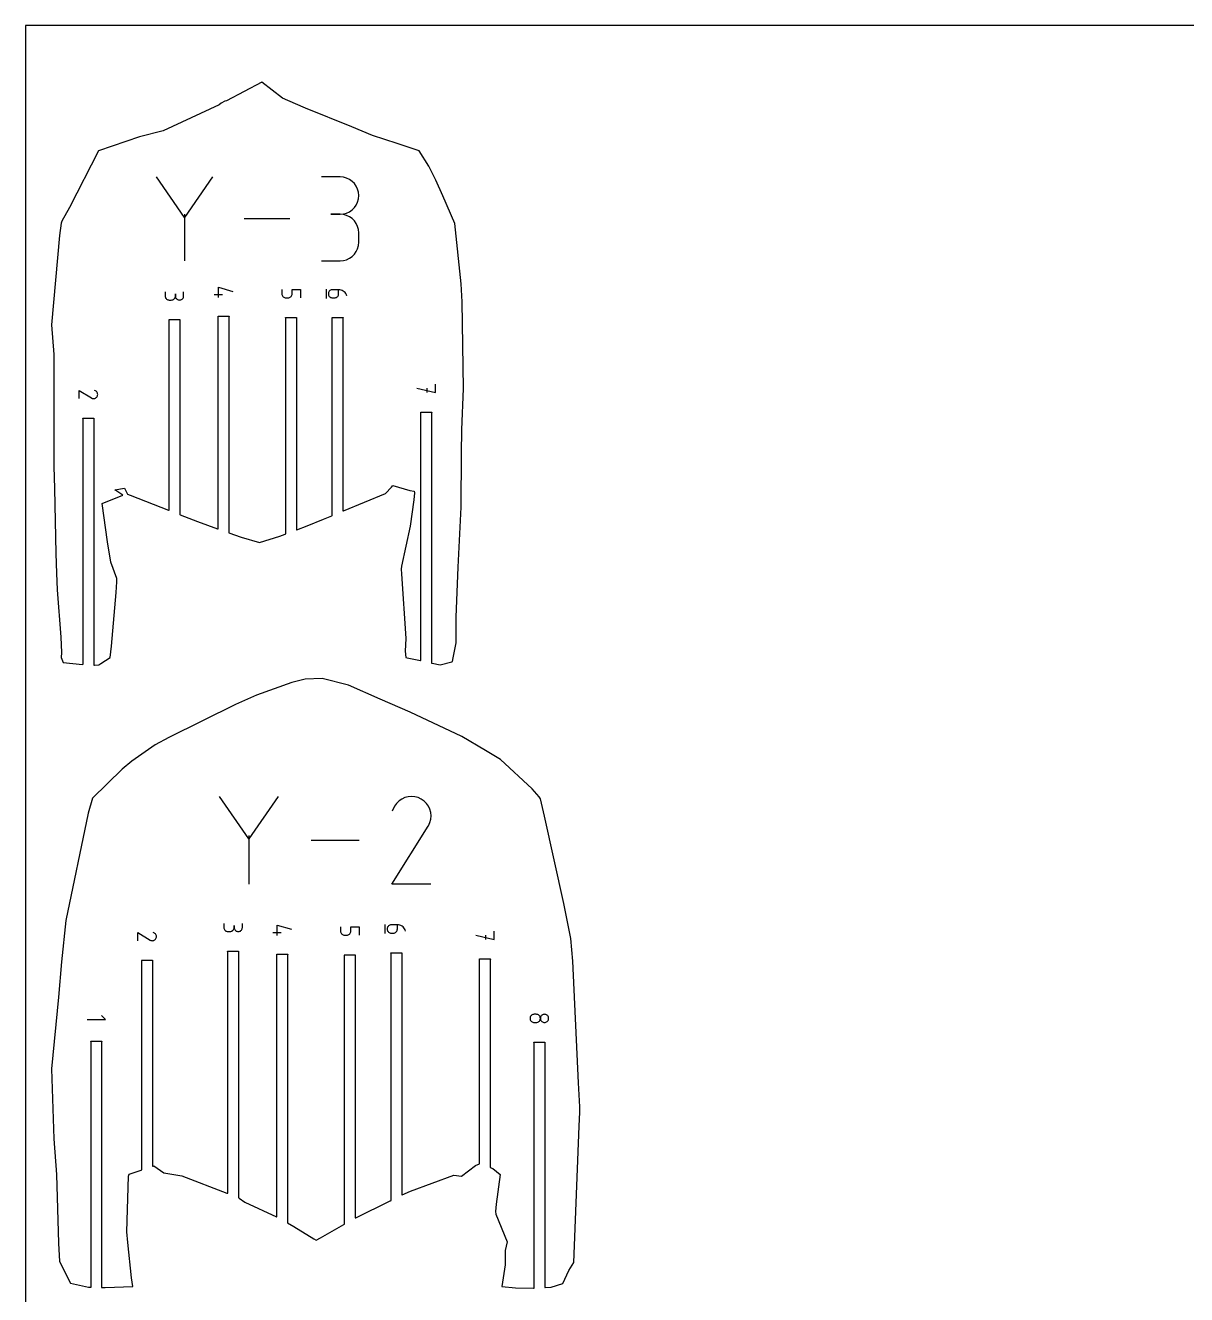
# Model space of a CAD drawing. Extents: x 0 to 600, y 0 to 500.
# Drawn here: x 0 to 300, y 172 to 500 of the extents above; entities that cross this region are included whole.
import ezdxf

# ---------------------------------------------------------------- set-up
doc = ezdxf.new("R2010")
doc.units = 0

msp = doc.modelspace()

# ---------------------------------------------------------------- linework, layer by layer
at = {"layer": 'annotation', "color": 1}
for p, q in [((41.097662, 450.383114), (33.857685, 460.853108)), ((48.336277, 460.853108), (41.097662, 450.383114)), ((81.303419, 460.827246), (76.483574, 460.827246)), ((82.17028, 460.749438), (81.303419, 460.827246)), ((82.985966, 460.525208), (82.17028, 460.749438)), ((83.73691, 460.168347), (82.985966, 460.525208)), ((84.409546, 459.692645), (83.73691, 460.168347)), ((84.990307, 459.111894), (84.409546, 459.692645)), ((85.465626, 458.439884), (84.990307, 459.111894)), ((85.821936, 457.690405), (85.465626, 458.439884)), ((86.045671, 456.877249), (85.821936, 457.690405)), ((86.123264, 456.014207), (86.045671, 456.877249)), ((86.045671, 455.147113), (86.123264, 456.014207)), ((86.123264, 456.014207), (86.123264, 456.014207)), ((84.409546, 452.323352), (84.990307, 452.905242)), ((84.990307, 452.905242), (85.465626, 453.578952)), ((85.465626, 453.578952), (85.821936, 454.330801)), ((85.821936, 454.330801), (86.045671, 455.147113)), ((41.097662, 451.225668), (41.097662, 439.14679)), ((68.346257, 449.999949), (56.478358, 449.999949)), ((81.303419, 451.187556), (78.890094, 451.187556)), ((78.890094, 451.187556), (81.303419, 451.187556)), ((81.303419, 451.187556), (82.17028, 451.265382)), ((82.17028, 451.109748), (81.303419, 451.187556)), ((81.303419, 451.187556), (81.303419, 451.187556)), ((82.17028, 451.265382), (82.985966, 451.489743)), ((82.985966, 450.885518), (82.17028, 451.109748)), ((82.985966, 451.489743), (83.73691, 451.846959)), ((83.73691, 450.528657), (82.985966, 450.885518)), ((83.73691, 451.846959), (84.409546, 452.323352)), ((84.409546, 450.052955), (83.73691, 450.528657)), ((84.990307, 449.472203), (84.409546, 450.052955)), ((85.465626, 448.800193), (84.990307, 449.472203)), ((85.821936, 448.050715), (85.465626, 448.800193)), ((86.045671, 447.237559), (85.821936, 448.050715)), ((86.123264, 446.374516), (86.045671, 447.237559)), ((86.123264, 443.961191), (86.123264, 446.374516)), ((86.123264, 446.374516), (86.123264, 446.374516)), ((85.821936, 442.284444), (86.045671, 443.09779)), ((86.045671, 443.09779), (86.123264, 443.961191)), ((82.985966, 439.450033), (83.73691, 439.806748)), ((83.73691, 439.806748), (84.409546, 440.282304)), ((84.409546, 440.282304), (84.990307, 440.862944)), ((84.990307, 440.862944), (85.465626, 441.534909)), ((85.465626, 441.534909), (85.821936, 442.284444)), ((76.483574, 439.148152), (81.303419, 439.148152)), ((81.303419, 439.148152), (82.17028, 439.225915)), ((81.303419, 439.148152), (81.303419, 439.148152)), ((82.17028, 439.225915), (82.985966, 439.450033)), ((36.093313, 431.149321), (36.093313, 430.083424)), ((36.093313, 430.083424), (36.093313, 430.083424)), ((36.093313, 430.083424), (36.11051, 429.891719)), ((36.11051, 429.891719), (36.160073, 429.711332)), ((36.160073, 429.711332), (36.23896, 429.545263)), ((38.610085, 429.545263), (38.689004, 429.711332)), ((38.689004, 429.711332), (38.738592, 429.891719)), ((38.738592, 429.891719), (38.755799, 430.083424)), ((38.755799, 430.083424), (38.755799, 430.617125)), ((38.755799, 430.617125), (38.755799, 430.083424)), ((38.755799, 430.083424), (38.755799, 430.083424)), ((38.755799, 430.083424), (38.77301, 429.891719)), ((38.77301, 429.891719), (38.822627, 429.711332)), ((38.822627, 429.711332), (38.901624, 429.545263)), ((40.74188, 429.545263), (40.820799, 429.711332)), ((40.820799, 429.711332), (40.870387, 429.891719)), ((40.870387, 429.891719), (40.887594, 430.083424)), ((40.887594, 430.083424), (40.887594, 431.149321)), ((48.788415, 430.436758), (50.92021, 430.436758)), ((49.855516, 429.637862), (49.855516, 432.303057)), ((49.855516, 432.303057), (53.588415, 431.238665)), ((66.245753, 431.715674), (66.245753, 430.649776)), ((66.245753, 430.649776), (66.245753, 430.649776)), ((66.245753, 430.649776), (66.262954, 430.458469)), ((66.262954, 430.458469), (66.312543, 430.278292)), ((66.312543, 430.278292), (66.391501, 430.112285)), ((66.391501, 430.112285), (66.496806, 429.963483)), ((66.496806, 429.963483), (66.62544, 429.834925)), ((66.62544, 429.834925), (66.774382, 429.729649)), ((66.774382, 429.729649), (66.940611, 429.650691)), ((68.215748, 429.650656), (68.381617, 429.729582)), ((68.381617, 429.729582), (68.530132, 429.834826)), ((68.530132, 429.834826), (68.658316, 429.963359)), ((68.658316, 429.963359), (68.763194, 430.112151)), ((68.763194, 430.112151), (68.841791, 430.278171)), ((68.841791, 430.278171), (68.891131, 430.458389)), ((68.891131, 430.458389), (68.908239, 430.649776)), ((68.908239, 430.649776), (68.908239, 431.715674)), ((68.908239, 431.715674), (71.045753, 431.715674)), ((71.045753, 431.715674), (71.045753, 429.583879)), ((77.670676, 431.831491), (77.670676, 429.431491)), ((78.287877, 430.823401), (78.270676, 430.632093)), ((78.270676, 430.632093), (78.270676, 430.632093)), ((78.270676, 430.632093), (78.287877, 430.440389)), ((78.337466, 431.003577), (78.287877, 430.823401)), ((78.287877, 430.440389), (78.337466, 430.260002)), ((78.416424, 431.169585), (78.337466, 431.003577)), ((78.337466, 430.260002), (78.416424, 430.093932)), ((78.521729, 431.318386), (78.416424, 431.169585)), ((78.416424, 430.093932), (78.521729, 429.94518)), ((78.650363, 431.446944), (78.521729, 431.318386)), ((78.521729, 429.94518), (78.650363, 429.816747)), ((78.799305, 431.552221), (78.650363, 431.446944)), ((78.650363, 429.816747), (78.799305, 429.711631)), ((78.965535, 431.631179), (78.799305, 431.552221)), ((78.799305, 429.711631), (78.965535, 429.632834)), ((79.146032, 431.680781), (78.965535, 431.631179)), ((79.337778, 431.69799), (79.146032, 431.680781)), ((80.933162, 431.69799), (79.337778, 431.69799)), ((79.337778, 431.69799), (79.337778, 431.69799)), ((80.240671, 429.632834), (80.40654, 429.711631)), ((80.40654, 429.711631), (80.555055, 429.816747)), ((80.555055, 429.816747), (80.683239, 429.94518)), ((80.683239, 429.94518), (80.788117, 430.093932)), ((80.788117, 430.093932), (80.866714, 430.260002)), ((80.866714, 430.260002), (80.916054, 430.440389)), ((80.916054, 430.440389), (80.933162, 430.632093)), ((81.257604, 431.674389), (80.933162, 431.69799)), ((80.933162, 430.632093), (80.933162, 431.69799)), ((81.569329, 431.605501), (81.257604, 431.674389)), ((81.864472, 431.494203), (81.569329, 431.605501)), ((82.139168, 431.343371), (81.864472, 431.494203)), ((82.389553, 431.155883), (82.139168, 431.343371)), ((82.611761, 430.934614), (82.389553, 431.155883)), ((82.801927, 430.682441), (82.611761, 430.934614)), ((82.956187, 430.40224), (82.801927, 430.682441)), ((83.070676, 430.096887), (82.956187, 430.40224)), ((83.070676, 430.096887), (83.070676, 430.096887)), ((36.23896, 429.545263), (36.344128, 429.396511)), ((36.344128, 429.396511), (36.472535, 429.268077)), ((36.472535, 429.268077), (36.621139, 429.162962)), ((36.621139, 429.162962), (36.786897, 429.084164)), ((36.786897, 429.084164), (36.966766, 429.034686)), ((36.966766, 429.034686), (37.157705, 429.017526)), ((37.157705, 429.017526), (37.691407, 429.017526)), ((37.691407, 429.017526), (37.882266, 429.034686)), ((37.691407, 429.017526), (37.691407, 429.017526)), ((37.882266, 429.034686), (38.062094, 429.084164)), ((38.062094, 429.084164), (38.227839, 429.162962)), ((38.227839, 429.162962), (38.376453, 429.268077)), ((38.376453, 429.268077), (38.504885, 429.396511)), ((38.504885, 429.396511), (38.610085, 429.545263)), ((38.901624, 429.545263), (39.006978, 429.396511)), ((39.006978, 429.396511), (39.135661, 429.268077)), ((39.135661, 429.268077), (39.28465, 429.162962)), ((39.28465, 429.162962), (39.45092, 429.084164)), ((39.45092, 429.084164), (39.631446, 429.034686)), ((39.631446, 429.034686), (39.823201, 429.017526)), ((39.823201, 429.017526), (40.014061, 429.034686)), ((39.823201, 429.017526), (39.823201, 429.017526)), ((40.014061, 429.034686), (40.193889, 429.084164)), ((40.193889, 429.084164), (40.359634, 429.162962)), ((40.359634, 429.162962), (40.508248, 429.268077)), ((40.508248, 429.268077), (40.636679, 429.396511)), ((40.636679, 429.396511), (40.74188, 429.545263)), ((66.940611, 429.650691), (67.121109, 429.601088)), ((67.121109, 429.601088), (67.312855, 429.583879)), ((67.312855, 429.583879), (67.843847, 429.583879)), ((67.843847, 429.583879), (68.035499, 429.601078)), ((67.843847, 429.583879), (67.843847, 429.583879)), ((68.035499, 429.601078), (68.215748, 429.650656)), ((78.965535, 429.632834), (79.146032, 429.583355)), ((79.146032, 429.583355), (79.337778, 429.566196)), ((79.337778, 429.566196), (79.86877, 429.566196)), ((79.86877, 429.566196), (80.060422, 429.583355)), ((79.86877, 429.566196), (79.86877, 429.566196)), ((80.060422, 429.583355), (80.240671, 429.632834)), ((105.960429, 405.140784), (105.960429, 407.275288)), ((13.8737, 403.551796), (13.8737, 405.683591)), ((13.8737, 405.683591), (17.044902, 403.713743)), ((17.044902, 403.713743), (17.044902, 403.713743)), ((17.044902, 403.713743), (17.047816, 403.711388)), ((17.047816, 403.711388), (17.050755, 403.709129)), ((17.050755, 403.709129), (17.053743, 403.706953)), ((17.053743, 403.706953), (17.056806, 403.704843)), ((17.056806, 403.704843), (17.059968, 403.702786)), ((17.059968, 403.702786), (17.063253, 403.700765)), ((17.063253, 403.700765), (17.066687, 403.698767)), ((17.066687, 403.698767), (17.070295, 403.696777)), ((17.070295, 403.696777), (17.074101, 403.694779)), ((17.074101, 403.694779), (17.074101, 403.694779)), ((17.074101, 403.694779), (17.248733, 403.613444)), ((17.248733, 403.613444), (17.429755, 403.56593)), ((17.429755, 403.56593), (17.613076, 403.551071)), ((17.613076, 403.551071), (17.794605, 403.567704)), ((17.794605, 403.567704), (17.970253, 403.614665)), ((18.139998, 405.540608), (17.871492, 405.680581)), ((17.970253, 403.614665), (18.135929, 403.690787)), ((18.135929, 403.690787), (18.287543, 403.794908)), ((18.297511, 405.429529), (18.139998, 405.540608)), ((18.287543, 403.794908), (18.421004, 403.925863)), ((18.428997, 405.296258), (18.297511, 405.429529)), ((18.421004, 403.925863), (18.532222, 404.082487)), ((18.533404, 405.14485), (18.428997, 405.296258)), ((18.532222, 404.082487), (18.612401, 404.257605)), ((18.532222, 404.082487), (18.532222, 404.082487)), ((18.609679, 404.979358), (18.533404, 405.14485)), ((18.656769, 404.803834), (18.609679, 404.979358)), ((18.612401, 404.257605), (18.659183, 404.438904)), ((18.673622, 404.622331), (18.656769, 404.803834)), ((18.659183, 404.438904), (18.673622, 404.622331)), ((101.160429, 406.207885), (105.960429, 405.140784)), ((103.822915, 405.140784), (103.822915, 406.207885)), ((57.712943, 289.781973), (50.143886, 300.727863)), ((65.280577, 300.727863), (57.712943, 289.781973)), ((95.910026, 298.948571), (95.384909, 298.203948)), ((96.540048, 299.570159), (95.910026, 298.948571)), ((97.255815, 300.063733), (96.540048, 299.570159)), ((98.038165, 300.424316), (97.255815, 300.063733)), ((98.867937, 300.64693), (98.038165, 300.424316)), ((99.725971, 300.726598), (98.867937, 300.64693)), ((100.593105, 300.658341), (99.725971, 300.726598)), ((101.450178, 300.437183), (100.593105, 300.658341)), ((102.27803, 300.058146), (101.450178, 300.437183)), ((103.018455, 299.532373), (102.27803, 300.058146)), ((102.27803, 300.058146), (102.27803, 300.058146)), ((103.63753, 298.901449), (103.018455, 299.532373)), ((104.129751, 298.18471), (103.63753, 298.901449)), ((95.384909, 298.203948), (94.723203, 296.934612)), ((104.489614, 297.401494), (104.129751, 298.18471)), ((104.711613, 296.571136), (104.489614, 297.401494)), ((104.790245, 295.712973), (104.711613, 296.571136)), ((104.720003, 294.846342), (104.790245, 295.712973)), ((94.708973, 278.035449), (104.021233, 293.026992)), ((104.021233, 293.026992), (104.032365, 293.040767)), ((104.021233, 293.026992), (104.021233, 293.026992)), ((104.032365, 293.040767), (104.043041, 293.054659)), ((104.043041, 293.054659), (104.05333, 293.068786)), ((104.05333, 293.068786), (104.063303, 293.083264)), ((104.063303, 293.083264), (104.07303, 293.098211)), ((104.07303, 293.098211), (104.082581, 293.113743)), ((104.082581, 293.113743), (104.092027, 293.129978)), ((104.092027, 293.129978), (104.101437, 293.147033)), ((104.101437, 293.147033), (104.110883, 293.165025)), ((104.110883, 293.165025), (104.495384, 293.990581)), ((104.110883, 293.165025), (104.110883, 293.165025)), ((104.495384, 293.990581), (104.720003, 294.846342)), ((57.712943, 290.662824), (57.712943, 278.034922)), ((86.200076, 289.381392), (73.792742, 289.381392)), ((104.786819, 278.035449), (94.708973, 278.035449)), ((51.265525, 267.935515), (51.265525, 266.869618)), ((51.265525, 266.869618), (51.265525, 266.869618)), ((51.265525, 266.869618), (51.282722, 266.677914)), ((51.282722, 266.677914), (51.332285, 266.497527)), ((51.332285, 266.497527), (51.411172, 266.331457)), ((51.411172, 266.331457), (51.51634, 266.182705)), ((51.51634, 266.182705), (51.644747, 266.054271)), ((51.644747, 266.054271), (51.79335, 265.949156)), ((51.79335, 265.949156), (51.959108, 265.870358)), ((51.959108, 265.870358), (52.138978, 265.82088)), ((52.138978, 265.82088), (52.329917, 265.80372)), ((52.329917, 265.80372), (52.863618, 265.80372)), ((52.863618, 265.80372), (53.054478, 265.82088)), ((52.863618, 265.80372), (52.863618, 265.80372)), ((53.054478, 265.82088), (53.234305, 265.870358)), ((53.234305, 265.870358), (53.400051, 265.949156)), ((53.400051, 265.949156), (53.548664, 266.054271)), ((53.548664, 266.054271), (53.677096, 266.182705)), ((53.677096, 266.182705), (53.782296, 266.331457)), ((53.782296, 266.331457), (53.861216, 266.497527)), ((53.861216, 266.497527), (53.910803, 266.677914)), ((53.910803, 266.677914), (53.92801, 266.869618)), ((53.92801, 266.869618), (53.92801, 267.403319)), ((53.92801, 267.403319), (53.92801, 266.869618)), ((53.92801, 266.869618), (53.92801, 266.869618)), ((53.92801, 266.869618), (53.945222, 266.677914)), ((53.945222, 266.677914), (53.994839, 266.497527)), ((53.994839, 266.497527), (54.073836, 266.331457)), ((54.073836, 266.331457), (54.179189, 266.182705)), ((54.179189, 266.182705), (54.307873, 266.054271)), ((54.307873, 266.054271), (54.456862, 265.949156)), ((54.456862, 265.949156), (54.623132, 265.870358)), ((54.623132, 265.870358), (54.803657, 265.82088)), ((54.803657, 265.82088), (54.995413, 265.80372)), ((54.995413, 265.80372), (55.186273, 265.82088)), ((54.995413, 265.80372), (54.995413, 265.80372)), ((55.186273, 265.82088), (55.3661, 265.870358)), ((55.3661, 265.870358), (55.531846, 265.949156)), ((55.531846, 265.949156), (55.680459, 266.054271)), ((55.680459, 266.054271), (55.808891, 266.182705)), ((55.808891, 266.182705), (55.914091, 266.331457)), ((55.914091, 266.331457), (55.99301, 266.497527)), ((55.99301, 266.497527), (56.042598, 266.677914)), ((56.042598, 266.677914), (56.059805, 266.869618)), ((56.059805, 266.869618), (56.059805, 267.935515)), ((65.027728, 264.799375), (65.027728, 267.46457)), ((65.027728, 267.46457), (68.760627, 266.400178)), ((81.417965, 267.000562), (81.417965, 265.934665)), ((81.417965, 265.934665), (81.417965, 265.934665)), ((81.417965, 265.934665), (81.435166, 265.743357)), ((81.435166, 265.743357), (81.484755, 265.56318)), ((84.014002, 265.563059), (84.063343, 265.743277)), ((84.063343, 265.743277), (84.080451, 265.934665)), ((84.080451, 265.934665), (84.080451, 267.000562)), ((84.080451, 267.000562), (86.217965, 267.000562)), ((86.217965, 267.000562), (86.217965, 264.868767)), ((92.842888, 267.673026), (92.842888, 265.273026)), ((93.460089, 266.664936), (93.442888, 266.473628)), ((93.442888, 266.473628), (93.442888, 266.473628)), ((93.442888, 266.473628), (93.460089, 266.281924)), ((93.509678, 266.845112), (93.460089, 266.664936)), ((93.460089, 266.281924), (93.509678, 266.101537)), ((93.588635, 267.01112), (93.509678, 266.845112)), ((93.509678, 266.101537), (93.588635, 265.935468)), ((93.693941, 267.159921), (93.588635, 267.01112)), ((93.588635, 265.935468), (93.693941, 265.786716)), ((93.822575, 267.288479), (93.693941, 267.159921)), ((93.693941, 265.786716), (93.822575, 265.658282)), ((93.971516, 267.393756), (93.822575, 267.288479)), ((94.137746, 267.472714), (93.971516, 267.393756)), ((94.318244, 267.522317), (94.137746, 267.472714)), ((94.509989, 267.539526), (94.318244, 267.522317)), ((96.105374, 267.539526), (94.509989, 267.539526)), ((94.509989, 267.539526), (94.509989, 267.539526)), ((95.727266, 265.658282), (95.85545, 265.786716)), ((95.85545, 265.786716), (95.960329, 265.935468)), ((95.960329, 265.935468), (96.038926, 266.101537)), ((96.038926, 266.101537), (96.088266, 266.281924)), ((96.088266, 266.281924), (96.105374, 266.473628)), ((96.429816, 267.515924), (96.105374, 267.539526)), ((96.105374, 266.473628), (96.105374, 267.539526)), ((96.741541, 267.447036), (96.429816, 267.515924)), ((97.036684, 267.335738), (96.741541, 267.447036)), ((97.31138, 267.184907), (97.036684, 267.335738)), ((97.561764, 266.997418), (97.31138, 267.184907)), ((97.783972, 266.776149), (97.561764, 266.997418)), ((97.974139, 266.523976), (97.783972, 266.776149)), ((98.128399, 266.243775), (97.974139, 266.523976)), ((98.242888, 265.938422), (98.128399, 266.243775)), ((98.242888, 265.938422), (98.242888, 265.938422)), ((121.132641, 263.784459), (121.132641, 265.918963)), ((29.045911, 263.44644), (29.045911, 265.578235)), ((29.045911, 265.578235), (32.217114, 263.608387)), ((32.217114, 263.608387), (32.217114, 263.608387)), ((32.217114, 263.608387), (32.220028, 263.606032)), ((32.220028, 263.606032), (32.222967, 263.603774)), ((32.222967, 263.603774), (32.225955, 263.601597)), ((32.225955, 263.601597), (32.229018, 263.599488)), ((32.229018, 263.599488), (32.232179, 263.59743)), ((32.232179, 263.59743), (32.235465, 263.59541)), ((32.235465, 263.59541), (32.238899, 263.593412)), ((32.238899, 263.593412), (32.242507, 263.591421)), ((32.242507, 263.591421), (32.246313, 263.589423)), ((32.246313, 263.589423), (32.246313, 263.589423)), ((32.246313, 263.589423), (32.420945, 263.508088)), ((32.420945, 263.508088), (32.601966, 263.460574)), ((32.601966, 263.460574), (32.785287, 263.445716)), ((32.785287, 263.445716), (32.966817, 263.462349)), ((32.966817, 263.462349), (33.142465, 263.509309)), ((33.31221, 265.435253), (33.043704, 265.575225)), ((33.142465, 263.509309), (33.308141, 263.585432)), ((33.308141, 263.585432), (33.459754, 263.689553)), ((33.469722, 265.324173), (33.31221, 265.435253)), ((33.459754, 263.689553), (33.593216, 263.820507)), ((33.601208, 265.190903), (33.469722, 265.324173)), ((33.593216, 263.820507), (33.704434, 263.977131)), ((33.705615, 265.039495), (33.601208, 265.190903)), ((33.704434, 263.977131), (33.784613, 264.152249)), ((33.704434, 263.977131), (33.704434, 263.977131)), ((33.781891, 264.874002), (33.705615, 265.039495)), ((33.828981, 264.698478), (33.781891, 264.874002)), ((33.784613, 264.152249), (33.831395, 264.333548)), ((33.845833, 264.516976), (33.828981, 264.698478)), ((33.831395, 264.333548), (33.845833, 264.516976)), ((63.960627, 265.598271), (66.092421, 265.598271)), ((81.484755, 265.56318), (81.563712, 265.397173)), ((81.563712, 265.397173), (81.669018, 265.248371)), ((81.669018, 265.248371), (81.797651, 265.119814)), ((81.797651, 265.119814), (81.946593, 265.014537)), ((81.946593, 265.014537), (82.112823, 264.935579)), ((82.112823, 264.935579), (82.293321, 264.885976)), ((82.293321, 264.885976), (82.485066, 264.868767)), ((82.485066, 264.868767), (83.016058, 264.868767)), ((83.016058, 264.868767), (83.207711, 264.885966)), ((83.016058, 264.868767), (83.016058, 264.868767)), ((83.207711, 264.885966), (83.38796, 264.935544)), ((83.38796, 264.935544), (83.553829, 265.01447)), ((83.553829, 265.01447), (83.702343, 265.119714)), ((83.702343, 265.119714), (83.830527, 265.248247)), ((83.830527, 265.248247), (83.935405, 265.397039)), ((83.935405, 265.397039), (84.014002, 265.563059)), ((93.822575, 265.658282), (93.971516, 265.553166)), ((93.971516, 265.553166), (94.137746, 265.474369)), ((94.137746, 265.474369), (94.318244, 265.42489)), ((94.318244, 265.42489), (94.509989, 265.407731)), ((94.509989, 265.407731), (95.040981, 265.407731)), ((95.040981, 265.407731), (95.232634, 265.42489)), ((95.040981, 265.407731), (95.040981, 265.407731)), ((95.232634, 265.42489), (95.412883, 265.474369)), ((95.412883, 265.474369), (95.578752, 265.553166)), ((95.578752, 265.553166), (95.727266, 265.658282)), ((116.332641, 264.85156), (121.132641, 263.784459)), ((118.995127, 263.784459), (118.995127, 264.85156)), ((15.925337, 243.094314), (20.725337, 243.094314)), ((20.725337, 243.094314), (19.657935, 244.161415)), ((130.40203, 243.561166), (130.384922, 243.369858)), ((130.384922, 243.369858), (130.384922, 243.369858)), ((130.384922, 243.369858), (130.40203, 243.17855)), ((130.451371, 243.741342), (130.40203, 243.561166)), ((130.40203, 243.17855), (130.451371, 242.998374)), ((130.529967, 243.90735), (130.451371, 243.741342)), ((130.451371, 242.998374), (130.529967, 242.832366)), ((130.634846, 244.056151), (130.529967, 243.90735)), ((130.529967, 242.832366), (130.634846, 242.683565)), ((130.76303, 244.184709), (130.634846, 244.056151)), ((130.911544, 244.289986), (130.76303, 244.184709)), ((131.077413, 244.368944), (130.911544, 244.289986)), ((131.257662, 244.418546), (131.077413, 244.368944)), ((131.449315, 244.435756), (131.257662, 244.418546)), ((131.449315, 244.435756), (131.449315, 244.435756)), ((131.980307, 244.435756), (131.449315, 244.435756)), ((132.171973, 244.418556), (131.980307, 244.435756)), ((132.352429, 244.368979), (132.171973, 244.418556)), ((132.518646, 244.290053), (132.352429, 244.368979)), ((132.667598, 244.184808), (132.518646, 244.290053)), ((132.796256, 244.056275), (132.667598, 244.184808)), ((132.901594, 243.907484), (132.796256, 244.056275)), ((132.796355, 242.683441), (132.901661, 242.832233)), ((132.980584, 243.741464), (132.901594, 243.907484)), ((132.901661, 242.832233), (132.980618, 242.998253)), ((133.030198, 243.561245), (132.980584, 243.741464)), ((132.980618, 242.998253), (133.030207, 243.178471)), ((133.047408, 243.369858), (133.030198, 243.561245)), ((133.030207, 243.178471), (133.047408, 243.369858)), ((133.064619, 243.561166), (133.047408, 243.369858)), ((133.047408, 243.369858), (133.047408, 243.369858)), ((133.047408, 243.369858), (133.047408, 243.369858)), ((133.047408, 243.369858), (133.064619, 243.17855)), ((133.114236, 243.741342), (133.064619, 243.561166)), ((133.064619, 243.17855), (133.114236, 242.998374)), ((133.193234, 243.90735), (133.114236, 243.741342)), ((133.114236, 242.998374), (133.193234, 242.832366)), ((133.298587, 244.056151), (133.193234, 243.90735)), ((133.193234, 242.832366), (133.298587, 242.683565)), ((133.427271, 244.184709), (133.298587, 244.056151)), ((133.57626, 244.289986), (133.427271, 244.184709)), ((133.74253, 244.368944), (133.57626, 244.289986)), ((133.923055, 244.418546), (133.74253, 244.368944)), ((134.114811, 244.435756), (133.923055, 244.418546)), ((134.305671, 244.418556), (134.114811, 244.435756)), ((134.114811, 244.435756), (134.114811, 244.435756)), ((134.485498, 244.368979), (134.305671, 244.418556)), ((134.651243, 244.290053), (134.485498, 244.368979)), ((134.799857, 244.184808), (134.651243, 244.290053)), ((134.928289, 244.056275), (134.799857, 244.184808)), ((135.033489, 243.907484), (134.928289, 244.056275)), ((134.928289, 242.683441), (135.033489, 242.832233)), ((135.112408, 243.741464), (135.033489, 243.907484)), ((135.033489, 242.832233), (135.112408, 242.998253)), ((135.161996, 243.561245), (135.112408, 243.741464)), ((135.112408, 242.998253), (135.161996, 243.178471)), ((135.179203, 243.369858), (135.161996, 243.561245)), ((135.161996, 243.178471), (135.179203, 243.369858)), ((135.179203, 243.369858), (135.179203, 243.369858)), ((130.634846, 242.683565), (130.76303, 242.555007)), ((130.76303, 242.555007), (130.911544, 242.449731)), ((130.911544, 242.449731), (131.077413, 242.370772)), ((131.077413, 242.370772), (131.257662, 242.32117)), ((131.257662, 242.32117), (131.449315, 242.303961)), ((131.449315, 242.303961), (131.980307, 242.303961)), ((131.980307, 242.303961), (132.172052, 242.32116)), ((131.980307, 242.303961), (131.980307, 242.303961)), ((132.172052, 242.32116), (132.35255, 242.370738)), ((132.35255, 242.370738), (132.51878, 242.449664)), ((132.51878, 242.449664), (132.667722, 242.554908)), ((132.667722, 242.554908), (132.796355, 242.683441)), ((133.298587, 242.683565), (133.427271, 242.555007)), ((133.427271, 242.555007), (133.57626, 242.449731)), ((133.57626, 242.449731), (133.74253, 242.370772)), ((133.74253, 242.370772), (133.923055, 242.32117)), ((133.923055, 242.32117), (134.114811, 242.303961)), ((134.114811, 242.303961), (134.305671, 242.32116)), ((134.114811, 242.303961), (134.114811, 242.303961)), ((134.305671, 242.32116), (134.485498, 242.370738)), ((134.485498, 242.370738), (134.651243, 242.449664)), ((134.651243, 242.449664), (134.799857, 242.554908)), ((134.799857, 242.554908), (134.928289, 242.683441))]:
    msp.add_line(p, q, dxfattribs=at)
at = {"layer": 'boundary', "color": 5}
for p, q in [((61.07267, 485.319491), (51.926513, 480.491267)), ((66.434389, 481.178889), (61.07267, 485.319491)), ((50.065605, 479.469061), (35.636734, 472.746214)), ((50.58066, 479.924531), (50.065605, 479.469061)), ((51.51934, 480.432531), (50.58066, 479.924531)), ((51.926513, 480.491267), (51.51934, 480.432531)), ((67.811631, 480.56334), (66.434389, 481.178889)), ((72.357628, 478.576956), (67.811631, 480.56334)), ((84.341806, 473.795966), (72.357628, 478.576956)), ((35.636734, 472.746214), (29.466042, 471.231973)), ((89.691501, 471.503854), (84.341806, 473.795966)), ((29.466042, 471.231973), (18.888521, 467.572306)), ((96.027461, 469.495319), (89.691501, 471.503854)), ((101.689718, 467.560175), (96.027461, 469.495319)), ((18.888521, 467.572306), (11.394858, 452.923711)), ((104.257084, 463.635531), (101.689718, 467.560175)), ((106.009966, 460.033032), (104.257084, 463.635531)), ((107.865307, 455.941257), (106.009966, 460.033032)), ((110.948381, 448.780273), (107.865307, 455.941257)), ((11.394858, 452.923711), (9.442526, 449.432033)), ((9.442526, 449.432033), (9.228647, 448.850689)), ((9.228647, 448.850689), (8.820141, 445.655679)), ((112.605299, 433.222659), (110.948381, 448.780273)), ((8.820141, 445.655679), (6.7675, 422.650712)), ((112.826334, 428.597418), (112.605299, 433.222659)), ((113.219575, 406.117907), (112.826334, 428.597418)), ((37.070163, 423.905822), (37.073968, 423.924956)), ((37.073968, 423.886687), (37.070163, 423.905822)), ((37.073968, 423.924956), (37.084807, 423.941177)), ((37.084807, 423.870466), (37.073968, 423.886687)), ((37.084807, 423.941177), (37.101028, 423.952016)), ((37.101028, 423.859628), (37.084807, 423.870466)), ((37.101028, 423.952016), (37.120163, 423.955822)), ((37.120163, 423.855822), (37.101028, 423.859628)), ((37.120163, 423.955822), (39.866162, 423.955822)), ((37.120163, 374.724681), (37.120163, 423.855822)), ((39.866162, 423.955822), (39.885297, 423.952016)), ((39.885297, 423.859628), (39.866162, 423.855822)), ((39.866162, 423.855822), (39.866162, 373.5758)), ((39.885297, 423.952016), (39.901518, 423.941177)), ((39.901518, 423.870466), (39.885297, 423.859628)), ((39.901518, 423.941177), (39.912357, 423.924956)), ((39.912357, 423.886687), (39.901518, 423.870466)), ((39.912357, 423.924956), (39.916163, 423.905822)), ((39.916163, 423.905822), (39.912357, 423.886687)), ((49.765415, 424.792857), (49.769221, 424.811991)), ((49.769221, 424.773723), (49.765415, 424.792857)), ((49.769221, 424.811991), (49.78006, 424.828213)), ((49.78006, 424.757502), (49.769221, 424.773723)), ((49.78006, 424.828213), (49.796281, 424.839051)), ((49.796281, 424.746663), (49.78006, 424.757502)), ((49.796281, 424.839051), (49.815415, 424.842857)), ((49.815415, 424.742857), (49.796281, 424.746663)), ((49.815415, 424.842857), (52.561415, 424.842857)), ((49.815415, 369.920952), (49.815415, 424.742857)), ((52.561415, 424.842857), (52.580549, 424.839051)), ((52.580549, 424.746663), (52.561415, 424.742857)), ((52.561415, 424.742857), (52.561415, 368.876563)), ((52.580549, 424.839051), (52.59677, 424.828213)), ((52.59677, 424.757502), (52.580549, 424.746663)), ((52.59677, 424.828213), (52.607609, 424.811991)), ((52.607609, 424.773723), (52.59677, 424.757502)), ((52.607609, 424.811991), (52.611415, 424.792857)), ((52.611415, 424.792857), (52.607609, 424.773723)), ((67.222753, 424.472174), (67.226559, 424.491309)), ((67.226559, 424.45304), (67.222753, 424.472174)), ((67.226559, 424.491309), (67.237398, 424.50753)), ((67.237398, 424.436819), (67.226559, 424.45304)), ((67.237398, 424.50753), (67.253619, 424.518368)), ((67.253619, 424.425981), (67.237398, 424.436819)), ((67.253619, 424.518368), (67.272753, 424.522174)), ((67.272753, 424.422174), (67.253619, 424.425981)), ((67.272753, 424.522174), (70.018753, 424.522175)), ((67.272753, 368.557093), (67.272753, 424.422174)), ((70.018753, 424.522175), (70.037887, 424.518368)), ((70.037887, 424.42598), (70.018753, 424.422174)), ((70.018753, 424.422174), (70.018753, 369.669654)), ((70.037887, 424.518368), (70.054108, 424.50753)), ((70.054108, 424.436819), (70.037887, 424.42598)), ((70.054108, 424.50753), (70.064947, 424.491308)), ((70.064947, 424.45304), (70.054108, 424.436819)), ((70.064947, 424.491308), (70.068753, 424.472174)), ((70.068753, 424.472174), (70.064947, 424.45304)), ((79.247676, 424.454491), (79.251482, 424.473625)), ((79.251482, 424.435357), (79.247676, 424.454491)), ((79.251482, 424.473625), (79.262321, 424.489846)), ((79.262321, 424.419136), (79.251482, 424.435357)), ((79.262321, 424.489846), (79.278542, 424.500685)), ((79.278542, 424.408297), (79.262321, 424.419136)), ((79.278542, 424.500685), (79.297676, 424.504491)), ((79.297676, 424.404491), (79.278542, 424.408297)), ((79.297676, 424.504491), (82.043676, 424.504491)), ((79.297676, 373.302028), (79.297676, 424.404491)), ((82.043676, 424.504491), (82.062811, 424.500685)), ((82.062811, 424.408297), (82.043676, 424.404491)), ((82.043676, 424.404491), (82.043676, 374.512839)), ((82.062811, 424.500685), (82.079032, 424.489846)), ((82.079032, 424.419136), (82.062811, 424.408297)), ((82.079032, 424.489846), (82.08987, 424.473625)), ((82.08987, 424.435357), (82.079032, 424.419136)), ((82.08987, 424.473625), (82.093676, 424.454491)), ((82.093676, 424.454491), (82.08987, 424.435357)), ((6.7675, 422.650712), (7.312604, 414.969291)), ((7.312604, 414.969291), (7.376192, 385.967558)), ((112.729689, 395.512663), (113.219575, 406.117907)), ((14.850739, 398.440091), (14.854545, 398.459226)), ((14.854545, 398.420957), (14.850739, 398.440091)), ((14.854545, 398.459226), (14.865383, 398.475447)), ((14.865383, 398.404736), (14.854545, 398.420957)), ((14.865383, 398.475447), (14.881604, 398.486285)), ((14.881605, 398.393897), (14.865383, 398.404736)), ((14.881604, 398.486285), (14.900739, 398.490091)), ((14.900739, 398.390091), (14.881605, 398.393897)), ((14.900739, 398.490091), (17.646739, 398.490091)), ((14.900739, 334.882217), (14.900739, 398.390091)), ((17.646739, 398.490091), (17.665873, 398.486285)), ((17.665873, 398.393897), (17.646739, 398.390091)), ((17.646739, 398.390091), (17.646739, 334.681988)), ((17.665873, 398.486285), (17.682094, 398.475447)), ((17.682094, 398.404736), (17.665873, 398.393897)), ((17.682094, 398.475447), (17.692933, 398.459225)), ((17.692933, 398.420957), (17.682094, 398.404736)), ((17.692933, 398.459225), (17.696739, 398.440091)), ((17.696739, 398.440091), (17.692933, 398.420957)), ((102.137429, 400.030283), (102.141235, 400.049418)), ((102.141235, 400.011149), (102.137429, 400.030283)), ((102.141235, 400.049418), (102.152074, 400.065639)), ((102.152074, 399.994928), (102.141235, 400.011149)), ((102.152074, 400.065639), (102.168295, 400.076477)), ((102.168295, 399.984089), (102.152074, 399.994928)), ((102.168295, 400.076477), (102.18743, 400.080283)), ((102.187429, 399.980283), (102.168295, 399.984089)), ((102.187429, 335.846119), (102.187429, 399.980283)), ((102.18743, 400.080283), (104.933429, 400.080283)), ((104.933429, 400.080283), (104.952564, 400.076477)), ((104.952564, 399.984089), (104.933429, 399.980283)), ((104.933429, 399.980283), (104.933429, 335.201531)), ((104.952564, 400.076477), (104.968785, 400.065639)), ((104.968785, 399.994928), (104.952564, 399.984089)), ((104.968785, 400.065639), (104.979624, 400.049417)), ((104.979623, 400.011149), (104.968785, 399.994928)), ((104.983429, 400.030283), (104.979623, 400.011149)), ((104.979624, 400.049417), (104.983429, 400.030283)), ((112.67334, 389.367139), (112.729689, 395.512663)), ((112.601276, 375.48577), (112.67334, 389.367139)), ((7.376192, 385.967558), (7.53759, 380.336527)), ((93.007885, 378.985474), (94.603867, 380.644995)), ((94.603867, 380.644995), (94.905957, 381.125767)), ((94.905957, 381.125767), (99.320296, 379.839464)), ((7.53759, 380.336527), (7.888444, 363.51144)), ((19.85149, 376.458484), (25.211518, 378.553196)), ((23.11701, 379.950705), (25.593072, 380.434711)), ((25.211518, 378.553196), (23.11701, 379.950705)), ((25.593072, 380.434711), (26.299084, 379.060146)), ((26.299084, 379.060146), (26.386828, 378.883509)), ((26.386828, 378.883509), (27.057157, 378.611746)), ((27.057157, 378.611746), (36.970163, 374.714381)), ((82.193676, 374.502539), (93.007885, 378.985474)), ((99.320296, 379.839464), (100.414204, 379.59824)), ((100.354485, 377.353272), (99.425256, 370.577692)), ((100.543183, 379.212888), (100.354485, 377.353272)), ((100.414204, 379.59824), (100.543183, 379.212888)), ((21.224803, 366.496842), (19.85149, 376.458484)), ((36.970163, 374.714381), (37.120163, 374.724681)), ((82.043676, 374.512839), (82.193676, 374.502539)), ((111.789818, 360.022469), (112.601276, 375.48577)), ((39.866162, 373.5758), (40.016163, 373.516826)), ((40.016163, 373.516826), (44.469016, 371.766157)), ((44.469016, 371.766157), (49.665415, 369.910652)), ((72.769216, 370.64913), (76.997414, 372.348474)), ((76.997414, 372.348474), (79.147677, 373.239847)), ((79.147677, 373.239847), (79.297676, 373.302028)), ((49.665415, 369.910652), (49.815415, 369.920952)), ((52.561415, 368.876563), (55.705623, 367.753844)), ((55.705623, 367.753844), (60.46701, 366.365413)), ((60.46701, 366.365413), (65.728732, 367.969415)), ((65.728732, 367.969415), (67.122753, 368.5)), ((67.122753, 368.5), (67.272753, 368.557093)), ((70.018753, 369.669654), (70.168753, 369.659354)), ((70.168753, 369.659354), (72.769216, 370.64913)), ((99.425256, 370.577692), (97.208701, 360.210017)), ((22.097353, 361.291724), (21.224803, 366.496842)), ((7.888444, 363.51144), (8.00405, 358.442183)), ((23.585006, 357.033776), (22.097353, 361.291724)), ((8.00405, 358.442183), (8.194824, 354.089541)), ((97.208701, 360.210017), (97.043474, 359.46763)), ((97.043474, 359.46763), (97.157289, 358.221194)), ((97.157289, 358.221194), (98.296588, 341.58615)), ((111.328593, 347.041762), (111.789818, 360.022469)), ((23.446731, 353.478683), (23.615118, 356.218269)), ((23.615118, 356.218269), (23.585006, 357.033776)), ((8.194824, 354.089541), (9.130927, 341.850775)), ((22.250192, 339.542359), (23.446731, 353.478683)), ((111.306005, 340.429972), (111.328593, 347.041762)), ((9.130927, 341.850775), (9.285937, 337.912556)), ((98.296588, 341.58615), (98.101271, 338.279275)), ((9.285937, 337.912556), (9.253358, 336.675063)), ((21.928827, 336.636364), (22.250192, 339.542359)), ((98.101271, 338.279275), (98.296939, 336.615673)), ((110.549533, 336.51441), (111.306005, 340.429972)), ((9.253358, 336.675063), (9.741916, 335.310889)), ((9.741916, 335.310889), (14.749199, 334.872109)), ((14.749199, 334.872109), (14.750739, 334.871917)), ((14.750739, 334.871917), (14.900739, 334.882217)), ((17.646739, 334.681988), (17.796738, 334.671688)), ((17.796738, 334.671688), (17.819763, 334.67336)), ((17.819763, 334.67336), (18.975385, 334.784097)), ((18.975385, 334.784097), (19.49655, 335.096905)), ((19.49655, 335.096905), (21.928827, 336.636364)), ((98.296939, 336.615673), (98.636514, 336.580695)), ((98.636514, 336.580695), (102.03743, 335.835819)), ((102.03743, 335.835819), (102.187429, 335.846119)), ((104.933429, 335.201531), (105.083429, 335.168678)), ((105.083429, 335.168678), (107.127008, 334.721089)), ((107.127008, 334.721089), (110.180286, 335.486233)), ((110.180286, 335.486233), (110.358322, 335.567698)), ((110.358322, 335.567698), (110.549533, 336.51441)), ((68.793776, 330.198756), (59.673656, 326.86467)), ((72.264023, 331.020399), (68.793776, 330.198756)), ((76.710047, 331.230697), (72.264023, 331.020399)), ((83.498739, 329.447938), (76.710047, 331.230697)), ((91.618587, 325.847362), (83.498739, 329.447938)), ((59.673656, 326.86467), (54.256095, 324.482625)), ((99.417104, 322.519851), (91.618587, 325.847362)), ((54.256095, 324.482625), (37.031627, 315.993694)), ((112.738689, 316.213253), (99.417104, 322.519851)), ((37.031627, 315.993694), (33.491434, 314.076632)), ((118.884398, 312.631165), (112.738689, 316.213253)), ((33.491434, 314.076632), (27.492353, 309.859865)), ((122.780886, 310.293642), (118.884398, 312.631165)), ((27.492353, 309.859865), (24.978863, 307.73834)), ((130.913373, 302.655819), (122.780886, 310.293642)), ((24.978863, 307.73834), (17.349956, 300.315661)), ((132.771734, 300.59771), (130.913373, 302.655819)), ((17.349956, 300.315661), (16.199811, 296.446858)), ((133.056492, 300.14216), (132.771734, 300.59771)), ((134.072829, 295.647794), (133.056492, 300.14216)), ((16.199811, 296.446858), (10.481332, 268.632781)), ((139.12499, 273.038168), (134.072829, 295.647794)), ((140.941101, 263.982871), (139.12499, 273.038168)), ((10.481332, 268.632781), (9.347267, 257.981713)), ((141.390513, 258.13221), (140.941101, 263.982871)), ((52.242374, 260.692016), (52.24618, 260.71115)), ((52.24618, 260.672881), (52.242374, 260.692016)), ((52.24618, 260.71115), (52.257019, 260.727371)), ((52.257019, 260.65666), (52.24618, 260.672881)), ((52.257019, 260.727371), (52.27324, 260.73821)), ((52.27324, 260.645822), (52.257019, 260.65666)), ((52.27324, 260.73821), (52.292374, 260.742016)), ((52.292374, 260.642016), (52.27324, 260.645822)), ((52.292374, 260.742016), (55.038374, 260.742016)), ((52.292374, 198.190113), (52.292374, 260.642016)), ((55.038374, 260.742016), (55.057508, 260.73821)), ((55.057508, 260.645822), (55.038374, 260.642016)), ((55.038374, 260.642016), (55.038374, 197.057011)), ((55.057508, 260.73821), (55.073729, 260.727371)), ((55.073729, 260.656661), (55.057508, 260.645822)), ((55.073729, 260.727371), (55.084568, 260.71115)), ((55.084568, 260.672882), (55.073729, 260.656661)), ((55.084568, 260.71115), (55.088374, 260.692016)), ((55.088374, 260.692016), (55.084568, 260.672882)), ((64.937626, 259.95437), (64.941432, 259.973505)), ((64.941432, 259.935236), (64.937626, 259.95437)), ((64.941432, 259.973505), (64.952271, 259.989726)), ((64.952271, 259.919015), (64.941432, 259.935236)), ((64.952271, 259.989726), (64.968492, 260.000565)), ((64.968492, 259.908177), (64.952271, 259.919015)), ((64.968492, 260.000565), (64.987627, 260.00437)), ((64.987626, 259.90437), (64.968492, 259.908177)), ((64.987626, 192.114286), (64.987626, 259.90437)), ((64.987627, 260.00437), (67.733627, 260.004371)), ((67.733627, 260.004371), (67.752761, 260.000564)), ((67.752761, 259.908177), (67.733627, 259.90437)), ((67.733627, 259.90437), (67.733627, 190.568695)), ((67.752761, 260.000564), (67.768982, 259.989726)), ((67.768982, 259.919015), (67.752761, 259.908177)), ((67.768982, 259.989726), (67.77982, 259.973504)), ((67.77982, 259.935236), (67.768982, 259.919015)), ((67.77982, 259.973504), (67.783627, 259.95437)), ((67.783627, 259.95437), (67.77982, 259.935236)), ((82.394965, 259.757063), (82.398771, 259.776197)), ((82.398771, 259.737928), (82.394965, 259.757063)), ((82.398771, 259.776197), (82.409609, 259.792418)), ((82.409609, 259.721707), (82.398771, 259.737928)), ((82.409609, 259.792418), (82.425831, 259.803256)), ((82.425831, 259.710868), (82.409609, 259.721707)), ((82.425831, 259.803256), (82.444965, 259.807062)), ((82.444965, 259.707063), (82.425831, 259.710868)), ((82.444965, 259.807062), (85.190965, 259.807063)), ((82.444965, 190.199782), (82.444965, 259.707063)), ((85.190965, 259.807063), (85.210099, 259.803256)), ((85.210099, 259.710869), (85.190965, 259.707062)), ((85.190965, 259.707062), (85.190965, 191.814822)), ((85.210099, 259.803256), (85.22632, 259.792418)), ((85.22632, 259.721707), (85.210099, 259.710869)), ((85.22632, 259.792418), (85.237159, 259.776197)), ((85.237159, 259.737928), (85.22632, 259.721707)), ((85.237159, 259.776197), (85.240965, 259.757062)), ((85.240965, 259.757062), (85.237159, 259.737928)), ((94.419888, 260.296026), (94.423694, 260.315161)), ((94.423694, 260.276892), (94.419888, 260.296026)), ((94.423694, 260.315161), (94.434532, 260.331381)), ((94.434533, 260.260671), (94.423694, 260.276892)), ((94.434532, 260.331381), (94.450754, 260.34222)), ((94.450754, 260.249832), (94.434533, 260.260671)), ((94.450754, 260.34222), (94.469888, 260.346026)), ((94.469888, 260.246026), (94.450754, 260.249832)), ((94.469888, 260.346026), (97.215888, 260.346026)), ((94.469888, 196.344384), (94.469888, 260.246026)), ((97.215888, 260.346026), (97.235022, 260.34222)), ((97.235022, 260.249832), (97.215888, 260.246026)), ((97.215888, 260.246026), (97.215888, 197.813356)), ((97.235022, 260.34222), (97.251243, 260.331382)), ((97.251243, 260.260671), (97.235022, 260.249832)), ((97.251243, 260.331382), (97.262082, 260.31516)), ((97.262082, 260.276892), (97.251243, 260.260671)), ((97.262082, 260.31516), (97.265888, 260.296026)), ((97.265888, 260.296026), (97.262082, 260.276892)), ((9.347267, 257.981713), (8.567067, 248.867899)), ((30.02295, 258.334736), (30.026756, 258.35387)), ((30.026756, 258.315602), (30.02295, 258.334736)), ((30.026756, 258.35387), (30.037595, 258.370091)), ((30.037595, 258.29938), (30.026756, 258.315602)), ((30.037595, 258.370091), (30.053816, 258.38093)), ((30.053816, 258.288542), (30.037595, 258.29938)), ((30.053816, 258.38093), (30.07295, 258.384736)), ((30.07295, 258.284736), (30.053816, 258.288542)), ((30.07295, 258.384736), (32.81895, 258.384736)), ((30.07295, 204.20558), (30.07295, 258.284736)), ((32.81895, 258.384736), (32.838085, 258.38093)), ((32.838084, 258.288542), (32.81895, 258.284736)), ((32.81895, 258.284736), (32.81895, 205.187706)), ((32.854305, 258.29938), (32.838084, 258.288542)), ((32.838085, 258.38093), (32.854305, 258.370091)), ((32.854305, 258.370091), (32.865144, 258.35387)), ((32.865144, 258.315602), (32.854305, 258.29938)), ((32.865144, 258.35387), (32.86895, 258.334736)), ((32.86895, 258.334736), (32.865144, 258.315602)), ((117.309641, 258.673958), (117.313447, 258.693092)), ((117.313447, 258.654824), (117.309641, 258.673958)), ((117.313447, 258.693092), (117.324286, 258.709313)), ((117.324286, 258.638603), (117.313447, 258.654824)), ((117.324286, 258.709313), (117.340507, 258.720152)), ((117.340507, 258.627764), (117.324286, 258.638603)), ((117.340507, 258.720152), (117.359641, 258.723958)), ((117.359641, 258.623958), (117.340507, 258.627764)), ((117.359641, 258.723958), (120.105641, 258.723958)), ((117.359641, 205.744329), (117.359641, 258.623958)), ((120.105641, 258.723958), (120.124775, 258.720152)), ((120.124775, 258.627764), (120.105641, 258.623958)), ((120.105641, 258.623958), (120.105641, 204.868217)), ((120.124775, 258.720152), (120.140996, 258.709314)), ((120.140996, 258.638603), (120.124775, 258.627764)), ((120.140996, 258.709314), (120.151835, 258.693092)), ((120.151835, 258.654824), (120.140996, 258.638603)), ((120.151835, 258.693092), (120.155641, 258.673958)), ((120.155641, 258.673958), (120.151835, 258.654824)), ((142.897707, 226.756058), (141.390513, 258.13221)), ((8.567067, 248.867899), (6.7675, 230.363627)), ((16.902337, 237.450413), (16.906143, 237.469547)), ((16.906143, 237.431279), (16.902337, 237.450413)), ((16.906143, 237.469547), (16.916982, 237.485768)), ((16.916982, 237.415058), (16.906143, 237.431279)), ((16.916982, 237.485768), (16.933203, 237.496607)), ((16.933203, 237.404219), (16.916982, 237.415058)), ((16.933203, 237.496607), (16.952337, 237.500413)), ((16.952337, 237.400413), (16.933203, 237.404219)), ((16.952337, 237.500413), (19.698337, 237.500413)), ((16.952337, 173.890794), (16.952337, 237.400413)), ((19.698337, 237.500413), (19.717471, 237.496607)), ((19.717471, 237.404219), (19.698337, 237.400413)), ((19.698337, 237.400413), (19.698337, 173.793614)), ((19.717471, 237.496607), (19.733692, 237.485768)), ((19.733693, 237.415058), (19.717471, 237.404219)), ((19.733692, 237.485768), (19.744531, 237.469547)), ((19.744531, 237.431279), (19.733693, 237.415058)), ((19.744531, 237.469547), (19.748337, 237.450413)), ((19.748337, 237.450413), (19.744531, 237.431279)), ((131.362073, 237.192256), (131.365879, 237.21139)), ((131.365879, 237.173122), (131.362073, 237.192256)), ((131.365879, 237.21139), (131.376718, 237.227612)), ((131.376718, 237.156901), (131.365879, 237.173122)), ((131.376718, 237.227612), (131.392939, 237.23845)), ((131.392939, 237.146062), (131.376718, 237.156901)), ((131.392939, 237.23845), (131.412073, 237.242256)), ((131.412073, 237.142256), (131.392939, 237.146062)), ((131.412073, 237.242256), (134.158073, 237.242256)), ((131.412073, 173.68921), (131.412073, 237.142256)), ((134.158073, 237.242256), (134.177207, 237.23845)), ((134.177207, 237.146062), (134.158073, 237.142256)), ((134.158073, 237.142256), (134.158073, 173.814009)), ((134.177207, 237.23845), (134.193428, 237.227611)), ((134.193428, 237.156901), (134.177207, 237.146062)), ((134.193428, 237.227611), (134.204267, 237.21139)), ((134.204267, 237.173122), (134.193428, 237.156901)), ((134.204267, 237.21139), (134.208073, 237.192256)), ((134.208073, 237.192256), (134.204267, 237.173122)), ((6.7675, 230.363627), (7.352337, 212.275648)), ((143.246947, 220.52398), (142.897707, 226.756058)), ((143.214469, 219.095762), (143.246947, 220.52398)), ((143.031427, 215.484411), (143.214469, 219.095762)), ((141.676696, 180.289037), (143.031427, 215.484411)), ((7.352337, 212.275648), (8.020061, 203.045714)), ((26.809522, 203.130823), (27.885395, 203.471491)), ((27.885395, 203.471491), (29.92295, 204.155244)), ((29.92295, 204.155244), (30.07295, 204.20558)), ((32.81895, 205.187706), (32.96895, 205.177406)), ((32.96895, 205.177406), (33.214396, 205.259771)), ((33.214396, 205.259771), (35.789531, 203.424962)), ((35.789531, 203.424962), (40.454287, 202.7173)), ((112.702556, 202.632992), (116.307616, 205.383518)), ((116.307616, 205.383518), (117.359641, 205.744329)), ((120.105641, 204.868217), (120.799745, 204.547085)), ((120.799745, 204.547085), (122.650058, 203.056909)), ((8.020061, 203.045714), (8.544301, 185.306666)), ((26.181442, 188.187139), (26.672003, 202.625627)), ((26.672003, 202.625627), (26.809522, 203.130823)), ((40.454287, 202.7173), (52.056692, 198.211001)), ((99.516236, 198.705893), (110.655338, 202.849942)), ((110.655338, 202.849942), (112.702556, 202.632992)), ((122.650058, 203.056909), (121.65645, 195.367328)), ((52.056692, 198.211001), (52.142374, 198.179813)), ((52.142374, 198.179813), (52.292374, 198.190113)), ((55.038374, 197.057011), (55.188374, 196.952776)), ((55.188374, 196.952776), (56.726344, 195.884039)), ((97.215888, 197.813356), (97.365888, 197.803056)), ((97.365888, 197.803056), (99.516236, 198.705893)), ((56.726344, 195.884039), (64.837627, 192.103986)), ((85.340965, 191.804522), (94.253205, 196.222603)), ((94.253205, 196.222603), (94.319888, 196.260081)), ((94.319888, 196.260081), (94.469888, 196.344384)), ((121.65645, 195.367328), (121.468566, 193.457013)), ((64.837627, 192.103986), (64.987626, 192.114286)), ((67.733627, 190.568695), (69.366676, 189.604311)), ((85.190965, 191.814822), (85.340965, 191.804522)), ((121.468566, 193.457013), (121.550582, 192.743673)), ((121.550582, 192.743673), (124.475855, 185.662863)), ((26.423737, 185.494895), (26.181442, 188.187139)), ((69.366676, 189.604311), (74.49847, 186.367153)), ((76.220625, 186.68631), (82.294965, 190.115112)), ((82.294965, 190.115112), (82.444965, 190.199782)), ((8.544301, 185.306666), (8.769897, 180.569923)), ((27.398337, 176.301695), (26.423737, 185.494895)), ((74.49847, 186.367153), (75.120802, 186.043395)), ((75.120802, 186.043395), (76.220625, 186.68631)), ((124.475855, 185.662863), (123.938144, 183.356756)), ((8.769897, 180.569923), (11.685135, 174.982135)), ((123.938144, 183.356756), (123.960763, 179.639796)), ((123.960763, 179.639796), (123.120861, 174.11536)), ((138.821947, 174.868164), (140.425182, 178.195246)), ((140.425182, 178.195246), (141.676696, 180.289037)), ((11.685135, 174.982135), (16.287385, 173.931803)), ((16.287385, 173.931803), (16.802338, 173.880494)), ((16.802338, 173.880494), (16.952337, 173.890794)), ((20.581753, 173.796921), (27.722844, 174.079355)), ((27.722844, 174.079355), (27.398337, 176.301695)), ((123.120861, 174.11536), (126.597663, 173.740492)), ((134.308073, 173.803709), (135.840645, 173.90369)), ((135.840645, 173.90369), (138.821947, 174.868164)), ((19.698337, 173.793614), (19.848337, 173.783314)), ((19.848337, 173.783314), (20.581753, 173.796921)), ((126.597663, 173.740492), (131.262073, 173.67891)), ((131.262073, 173.67891), (131.412073, 173.68921)), ((134.158073, 173.814009), (134.308073, 173.803709))]:
    msp.add_line(p, q, dxfattribs=at)
at = {"layer": 'frame', "color": 5}
for p, q in [((600, 500), (0, 500)), ((0, 500), (0, 0))]:
    msp.add_line(p, q, dxfattribs=at)

doc.saveas('drawing.dxf')
